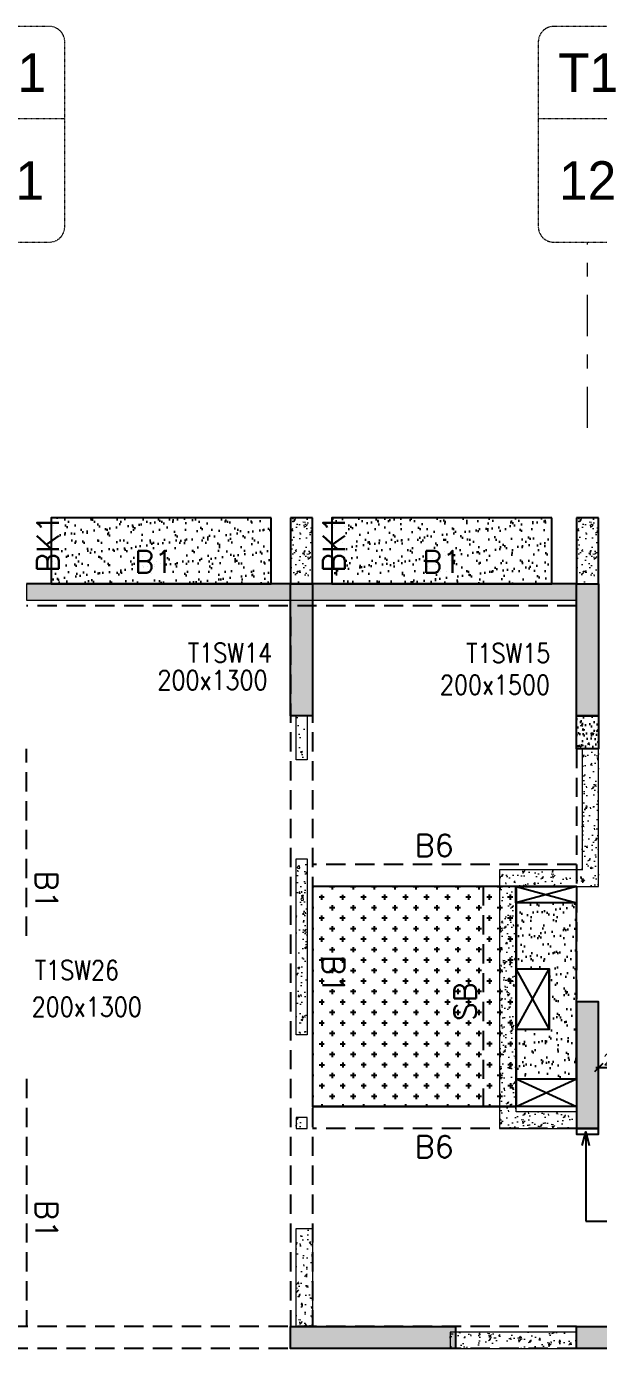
# Model space of a CAD drawing. Header units: millimetres. Extents: x 1078357 to 2594950, y -4969473 to -4636555.
# Drawn here: x 1261697 to 1266897, y -4659484 to -4647470 of the extents above; entities that cross this region are included whole.
import ezdxf
from ezdxf.enums import TextEntityAlignment as Align

# ---------------------------------------------------------------- set-up
doc = ezdxf.new("R2010")
doc.units = ezdxf.units.MM
doc.header["$PDMODE"] = 35
for name, pattern in [('CENTER', [2, 1.25, -0.25, 0.25, -0.25]), ('CONTINOUS', [0]), ('DGN STYLE 7', [8.34, 3.75, -1.67, 1.25, -1.67]), ('HIDDEN', [0.375, 0.25, -0.125]), ('New Retail block$0$CONTINOUS', [0])]:
    doc.linetypes.add(name, pattern=pattern)
doc.layers.get('0').update_dxf_attribs({"lineweight": 0})
doc.layers.get('Defpoints').update_dxf_attribs({"lineweight": 0})
for name, color, linetype, lineweight in [('A-_ANOTDIMA_D-', 6, 'Continuous', 13), ('A-_ANOTGRID_E-', 8, 'DGN STYLE 7', 13), ('COL. NO.', 30, 'Continuous', 25), ('COL. SIZE', 7, 'Continuous', 25), ('DIM', 9, 'Continuous', 25), ('GRID LINE', 8, 'Continuous', 0), ('HATCH', 8, 'Continuous', 30), ('RCC UPSTAND', 43, 'Continuous', 30), ('S-NON STR RCC WALL', 8, 'Continuous', 0)]:
    doc.layers.add(name, color=color, linetype=linetype, lineweight=lineweight)
for name, color, linetype in [('B-200x325', 201, 'HIDDEN'), ('B-200x650', 241, 'HIDDEN'), ('B-300xSLAB THK.', 151, 'Continuous'), ('BK1-200x650', 241, 'HIDDEN'), ('DROP SLAB', 8, 'Continuous'), ('NON STR. RCC WALL', 6, 'Continuous'), ('S-COLUMN_SHEAR WALL', 1, 'Continuous'), ('S-PROJECTION', 54, 'New Retail block$0$CONTINOUS'), ('SLAB FOLD', 8, 'Continuous'), ('UP TO 3FRS', 1, 'Continuous')]:
    doc.layers.add(name, color=color, linetype=linetype)
doc.styles.add('Roman', font='romans')
doc.styles.add('ROMANS', font='romans.shx', dxfattribs={"width": 0.85})
doc.styles.get("Standard").update_dxf_attribs({"font": 'Adani Regular.ttf', "height": 500})
doc.dimstyles.new('HARESH', dxfattribs={"dimtxt": 150, "dimasz": 75, "dimexe": 0, "dimexo": 0, "dimgap": 25, "dimtad": 1, "dimdec": 0, "dimdsep": 46, "dimtxsty": 'Roman', "dimblk": 'OBLIQUE', "dimcen": 225, "dimdle": 25, "dimclrd": 2, "dimclre": 2, "dimclrt": 7, "dimadec": 8, "dimazin": 1, "dimtfac": 1, "dimtdec": 0, "dimtmove": 0, "dimatfit": 0, "dimfxl": 1, "dimlwd": -1, "dimlwe": -1, "dimarcsym": 0})

# ---------------------------------------------------------------- blocks, each defined once
blk = doc.blocks.new('_Oblique')
at = {"color": 0, "linetype": 'ByBlock', "lineweight": -2}
blk.add_line((-0.5, -0.5), (0.5, 0.5), dxfattribs=at)
blk = doc.blocks.new('*D1269')
at = {"layer": 'Defpoints', "color": 0, "ltscale": 700, "transparency": 16777216}
for p in [(1266897, -4656932), (1266897, -4657334, 0), (1267571, -4657334, 0)]:
    blk.add_point(p, dxfattribs=at)
at = {"layer": 'DIM', "color": 2, "ltscale": 700, "transparency": 16777216}
for p, q in [((1267596, -4656932), (1266872, -4656932)), ((1266897, -4657334), (1266897, -4656932)), ((1267571, -4657334), (1267571, -4656932))]:
    blk.add_line(p, q, dxfattribs=at)
at = {"layer": 'DIM', "color": 2, "ltscale": 700, "transparency": 16777216, "xscale": 75, "yscale": 75, "zscale": 75, "rotation": 180}
blk.add_blockref('_Oblique', (1266897, -4656932), dxfattribs=at)
at = {"layer": 'DIM', "color": 2, "ltscale": 700, "transparency": 16777216, "xscale": 75, "yscale": 75, "zscale": 75}
blk.add_blockref('_Oblique', (1267571, -4656932), dxfattribs=at)
at = {"layer": 'DIM', "color": 7, "ltscale": 700, "transparency": 16777216, "insert": (1267234, -4656857), "char_height": 150, "attachment_point": 5, "style": 'Roman'}
blk.add_mtext('{\\H0.666667x;200x650}', dxfattribs=at)
blk = doc.blocks.new('G$CD63B60BD')
at = {"layer": 'COL. NO.', "linetype": 'Continuous', "style": 'ROMANS', "width": 0.85}
for s, p in [('T1SW14', (32968, 15184, -270)), ('T1SW15', (35497, 15181, -320)), ('T1SW26', (31577, 12301, -320))]:
    blk.add_text(s, height=175, dxfattribs=at).set_placement(p)
at = {"layer": 'COL. SIZE', "linetype": 'Continuous', "style": 'ROMANS', "width": 0.85}
for s, p in [('200x1300', (32691, 14937, -320)), ('200x1500', (35258, 14894, -320)), ('200x1300', (31548, 11967, -320))]:
    blk.add_text(s, height=175, dxfattribs=at).set_placement(p)
blk = doc.blocks.new('Tower grid nomenclature-ex')
at = {"layer": 'A-_ANOTGRID_E-'}
blk.add_lwpolyline([(-1250, -600), (1750, -600, 0.414214), (2000, -350), (2000, 750, 0.414214), (1750, 1000), (-1250, 1000, 0.414214), (-1500, 750), (-1500, -350, 0.414214)], format="xyb", close=True, dxfattribs=at)
blk.add_lwpolyline([(0, 1000), (0, -600)], dxfattribs=at)
at = {"layer": 'A-_ANOTGRID_E-', "flags": 8}
for p in [(-1235, 400), (1788, 400)]:
    blk.add_attdef('GRID', text='', height=625, dxfattribs=at).set_placement(p, align=Align.MIDDLE_CENTER)
blk = doc.blocks.new('T1')
at = {"layer": 'GRID LINE', "linetype": 'DGN STYLE 7', "ltscale": 100, "elevation": 0}
blk.add_lwpolyline([(76136, -31827), (76136, -30138)], dxfattribs=at)
at = {"layer": 'GRID LINE'}
ref = blk.add_blockref('Tower grid nomenclature-ex', (70824, -29018, 0), dxfattribs=dict(at, xscale=0.56, yscale=0.56, zscale=0.56, rotation=270))
ref.add_attrib('GRID', '11', dxfattribs={"layer": 'A-_ANOTGRID_E-', "height": 350}).set_placement((70936, -29578, 0), align=Align.MIDDLE_CENTER)
ref.add_attrib('GRID', 'T1', dxfattribs={"layer": 'A-_ANOTGRID_E-', "height": 350}).set_placement((70941, -28598, 0), align=Align.MIDDLE_CENTER)
ref = blk.add_blockref('Tower grid nomenclature-ex', (76024, -29018, 0), dxfattribs=dict(at, xscale=0.56, yscale=0.56, zscale=0.56, rotation=270))
ref.add_attrib('GRID', '12', dxfattribs={"layer": 'A-_ANOTGRID_E-', "height": 350}).set_placement((76136, -29578, 0), align=Align.MIDDLE_CENTER)
ref.add_attrib('GRID', 'T1', dxfattribs={"layer": 'A-_ANOTGRID_E-', "height": 350}).set_placement((76141, -28598, 0), align=Align.MIDDLE_CENTER)

msp = doc.modelspace()

# ---------------------------------------------------------------- hatches: boundary and pattern name
at = {"layer": 'DROP SLAB'}
h = msp.add_hatch(dxfattribs=at)
h.set_pattern_fill('CROSS', color=8, scale=15, angle=0.03079)
h.set_pattern_definition([(180.03079016, (-2034220.15, 9385172.05), (-95.1987999, -95.3011726), [47.625, -142.875]), (270.03079016, (-2034243.98, 9385195.85), (95.3011726, -95.1987999), [47.625, -142.875])])
h.paths.add_polyline_path([(1266146.5, -4655284.5), (1264296.6, -4655284.7), (1264296.6, -4657284.6), (1266146.5, -4657284.4)])
at = {"layer": 'HATCH'}
h = msp.add_hatch(dxfattribs=at)
h.set_pattern_fill('AR-SAND', color=8, scale=3, angle=179.97015)
h.set_pattern_definition([(37.4701541, (-1628286.65, 9335035.87), (-4.7236114, 146.8264517), [0, -115.824, 0, -129.54, 0, -123.825]), (7.4701541, (-1628286.65, 9335035.87), (134.9689868, 214.9772528), [0, -62.484, 0, -104.394, 0, -40.005]), (327.4701541, (-1628380.38, 9335035.92), (237.2979035, 0.3075449), [0, -38.1, 0, -137.16, 0, -179.07]), (317.4701541, (-1628380.38, 9335035.92), (229.1017424, 66.759465), [0, -19.05, 0, -89.916, 0, -102.87])])
h.paths.add_polyline_path([(1263921.9, -4651934.4), (1261921.9, -4651934.4), (1261921.9, -4652534.4), (1263921.9, -4652534.4)])
h = msp.add_hatch(dxfattribs=at)
h.set_pattern_fill('AR-SAND', color=8, scale=3, angle=179.97015)
h.set_pattern_definition([(37.4701541, (-1630836.65, 9335035.87), (-4.7236114, 146.8264517), [0, -115.824, 0, -129.54, 0, -123.825]), (7.4701541, (-1630836.65, 9335035.87), (134.9689868, 214.9772528), [0, -62.484, 0, -104.394, 0, -40.005]), (327.4701541, (-1630930.38, 9335035.92), (237.2979035, 0.3075449), [0, -38.1, 0, -137.16, 0, -179.07]), (317.4701541, (-1630930.38, 9335035.92), (229.1017424, 66.759465), [0, -19.05, 0, -89.916, 0, -102.87])])
h.paths.add_polyline_path([(1266471.9, -4651934.4), (1264471.9, -4651934.4), (1264471.9, -4652534.4), (1266471.9, -4652534.4)])
h = msp.add_hatch(dxfattribs=at)
h.set_pattern_fill('AR-SAND', color=8, scale=3, angle=179.97015)
h.set_pattern_definition([(37.47015413, (-4862561.12, 23387093.45), (-4.72361136, 146.8264517), [0, -115.824, 0, -129.54, 0, -123.825]), (7.4701541, (-4862561.12, 23387093.45), (134.9689868, 214.9772528), [0, -62.484, 0, -104.394, 0, -40.005]), (327.47015413, (-4862654.85, 23387093.5), (237.29790347, 0.3075449), [0, -38.1, 0, -137.16, 0, -179.07]), (317.4701541, (-4862654.85, 23387093.5), (229.1017424, 66.759465), [0, -19.05, 0, -89.916, 0, -102.87])])
h.paths.add_polyline_path([(1266695.8, -4655434.3), (1266145.8, -4655434.3), (1266145.8, -4656034.3), (1266445.8, -4656034.3), (1266445.8, -4656584.3), (1266145.8, -4656584.2), (1266145.8, -4657034.3), (1266695.8, -4657034.3)])
at = {"layer": 'RCC UPSTAND'}
h = msp.add_hatch(dxfattribs=at)
h.set_pattern_fill('AR-CONC', color=8, scale=20, angle=90)
h.set_pattern_definition([(140, (-1941303.44, -7192478.82), (12.550427, 143.4520365), [15, -165]), (85, (-1941303.44, -7192478.82), (-150.438427, -27.7502667), [12, -132]), (190.4514445, (-1941302.39, -7192466.86), (-137.887998, 115.7017693), [12.7480384, -140.2284224]), (136.1842, (-1941343.44, -7192478.82), (33.103856, 213.448266), [22.5, -247.5]), (186.6356355, (-1941340.68, -7192461.03), (-194.82372, 186.932389), [19.122068, -210.342752]), (81.184164, (-1941343.44, -7192478.82), (-194.82372, 186.932389), [18, -198]), (111, (-1941333.44, -7192458.82), (80.523778, 119.3814104), [15, -165]), (56, (-1941333.44, -7192458.82), (-145.030009, 48.6630664), [12, -132]), (161.4514447, (-1941326.73, -7192448.87), (-64.5062306, 168.0444753), [12.748038, -140.2284224]), (127.5, (-1941303.44, -7192478.816), (-66.57877077, 2.43197106), [0, -130.4, 0, -134, 0, -132.5]), (97.5, (-1941303.44, -7192478.816), (-78.8823424, 52.6139075), [0, -76.4, 0, -127.4, 0, -50.5]), (57.5, (-1941303.44, -7192523.416), (4.51097435, 106.7644872), [0, -50, 0, -156, 0, -207]), (47.5, (-1941303.44, -7192543.42), (-20.0209965, 116.6372339), [0, -65, 0, -103.6, 0, -147])])
h.paths.add_polyline_path([(1266896.6, -4653734.3), (1266896.6, -4654034.3), (1266696.7, -4654034.3), (1266696.7, -4653734.3)])
at = {"layer": 'S-COLUMN_SHEAR WALL', "lineweight": 25}
h = msp.add_hatch(color=1, dxfattribs=at)
h.dxf.hatch_style = 1
h.paths.add_polyline_path([(1264096.7, -4653734.4), (1264296.7, -4653734.4), (1264296.7, -4652534.4), (1264096.7, -4652534.4)])
at = {"layer": 'S-COLUMN_SHEAR WALL', "lineweight": 25, "extrusion": (-1.00316e-06, 2.11765e-11, 1)}
h = msp.add_hatch(color=1, dxfattribs=at)
h.dxf.hatch_style = 1
h.paths.add_polyline_path([(1266696.7, -4652534.4), (1266896.7, -4652534.4), (1266896.7, -4653734.4), (1266696.7, -4653734.4)])
h = msp.add_hatch(color=1, dxfattribs=at)
h.dxf.hatch_style = 1
h.paths.add_polyline_path([(1266696.7, -4657484.4), (1266896.7, -4657484.4), (1266896.7, -4656334.4), (1266696.7, -4656334.4)])
at = {"layer": 'S-COLUMN_SHEAR WALL', "lineweight": 25}
h = msp.add_hatch(color=1, dxfattribs=at)
h.dxf.hatch_style = 1
h.paths.add_polyline_path([(1264096.7, -4659284.4), (1265596.7, -4659284.4), (1265596.7, -4659484.4), (1264096.7, -4659484.4)])
at = {"layer": 'S-NON STR RCC WALL'}
h = msp.add_hatch(dxfattribs=at)
h.set_pattern_fill('AR-CONC', color=256, angle=180)
h.set_pattern_definition([(50, (-7269748.18, 32903153.84), (182.184669, -15.93908554), [19.05, -209.55]), (355, (-7269748.18, 32903153.84), (-35.2434214, 191.0568452), [15.24, -167.6405842]), (100.4514447, (-7269733, 32903152.51), (146.9412471, 175.1177519), [16.1900088, -178.0902446]), (46.1842, (-7269748.18, 32903204.64), (271.0790409, -42.0423279), [28.575, -314.325]), (96.6355576, (-7269725.59, 32903201.14), (237.404134, 247.4261246), [24.2850231, -267.1356082]), (351.1841512, (-7269748.18, 32903204.64), (237.404134, 247.4261246), [22.859967, -251.459732]), (21, (-7269722.78, 32903191.94), (151.61439127, -102.2651982), [19.05, -209.55]), (326, (-7269722.78, 32903191.94), (61.80202835, 184.1879661), [15.24, -167.64]), (71.451445, (-7269710.14, 32903183.42), (213.4164193, 81.9227689), [16.1900088, -178.0899376]), (37.5, (-7269748.175, 32903153.84), (3.08860325, 84.55503887), [0, -165.608, 0, -170.18, 0, -168.275]), (7.5, (-7269748.175, 32903153.84), (66.8196625, 100.18057482), [0, -97.028, 0, -161.798, 0, -64.135]), (327.5, (-7269804.82, 32903153.84), (135.59059517, -5.72874399), [0, -63.5, 0, -198.12, 0, -262.89]), (317.5, (-7269830.22, 32903153.84), (148.1291814, 25.42649103), [0, -82.55, 0, -131.572, 0, -186.69])])
h.paths.add_polyline_path([(1264296.6, -4652534.4), (1264296.6, -4651934.4), (1264096.6, -4651934.4), (1264096.6, -4652534.4), (1264296.6, -4652534.4)], is_closed=False)
h = msp.add_hatch(dxfattribs=at)
h.set_pattern_fill('AR-CONC', color=256, angle=180)
h.set_pattern_definition([(50, (-7267148.18, 32903153.84), (182.184669, -15.93908554), [19.05, -209.55]), (355, (-7267148.18, 32903153.84), (-35.2434214, 191.0568452), [15.24, -167.6405842]), (100.4514447, (-7267133, 32903152.51), (146.9412471, 175.1177519), [16.1900088, -178.0902446]), (46.1842, (-7267148.18, 32903204.64), (271.0790409, -42.0423279), [28.575, -314.325]), (96.6355576, (-7267125.59, 32903201.14), (237.404134, 247.4261246), [24.2850231, -267.1356082]), (351.1841512, (-7267148.18, 32903204.64), (237.404134, 247.4261246), [22.859967, -251.459732]), (21, (-7267122.78, 32903191.94), (151.61439127, -102.2651982), [19.05, -209.55]), (326, (-7267122.78, 32903191.94), (61.80202835, 184.1879661), [15.24, -167.64]), (71.451445, (-7267110.14, 32903183.42), (213.4164193, 81.9227689), [16.1900088, -178.0899376]), (37.5, (-7267148.175, 32903153.84), (3.08860325, 84.55503887), [0, -165.608, 0, -170.18, 0, -168.275]), (7.5, (-7267148.175, 32903153.84), (66.8196625, 100.18057482), [0, -97.028, 0, -161.798, 0, -64.135]), (327.5, (-7267204.82, 32903153.84), (135.59059517, -5.72874399), [0, -63.5, 0, -198.12, 0, -262.89]), (317.5, (-7267230.22, 32903153.84), (148.1291814, 25.42649103), [0, -82.55, 0, -131.572, 0, -186.69])])
h.paths.add_polyline_path([(1266896.6, -4652534.4), (1266896.6, -4651934.4), (1266696.6, -4651934.4), (1266696.6, -4652534.4), (1266896.6, -4652534.4)], is_closed=False)
h = msp.add_hatch(dxfattribs=at)
h.set_pattern_fill('AR-CONC', color=256)
h.set_pattern_definition([(50, (-6206423.53, 28167883.97), (182.184669, -15.93908554), [19.05, -209.55]), (355, (-6206423.53, 28167883.97), (-35.2434214, 191.0568452), [15.24, -167.6405842]), (100.4514447, (-6206408.35, 28167882.64), (146.9412471, 175.1177519), [16.1900088, -178.0902446]), (46.1842, (-6206423.53, 28167934.77), (271.0790409, -42.042328), [28.575, -314.325]), (96.6355576, (-6206400.94, 28167931.27), (237.404134, 247.4261246), [24.2850231, -267.1356082]), (351.1841512, (-6206423.53, 28167934.77), (237.404134, 247.4261246), [22.859967, -251.459732]), (21, (-6206398.13, 28167922.07), (151.6143913, -102.2651982), [19.05, -209.55]), (326, (-6206398.13, 28167922.07), (61.8020283, 184.1879661), [15.24, -167.64]), (71.451445, (-6206385.5, 28167913.55), (213.4164193, 81.9227689), [16.1900088, -178.0899376]), (37.5, (-6206423.53, 28167883.97), (3.08860325, 84.55503887), [0, -165.608, 0, -170.18, 0, -168.275]), (7.5, (-6206423.53, 28167883.97), (66.8196625, 100.18057482), [0, -97.028, 0, -161.798, 0, -64.135]), (327.5, (-6206480.174, 28167883.97), (135.59059517, -5.72874399), [0, -63.5, 0, -198.12, 0, -262.89]), (317.5, (-6206505.57, 28167883.97), (148.1291814, 25.42649103), [0, -82.55, 0, -131.572, 0, -186.69])])
h.paths.add_polyline_path([(1266694, -4652534.4), (1261696.9, -4652534.4), (1261696.9, -4652684.4), (1266694, -4652684.4)])
h = msp.add_hatch(dxfattribs=at)
h.set_pattern_fill('AR-CONC', color=256, angle=180)
h.set_pattern_definition([(50, (1264209.92, -4520415.37), (182.18467, -15.93909), [19.05, -209.55]), (355, (1264209.92, -4520415.37), (-35.24342, 191.05685), [15.24, -167.64058]), (100.45144, (1264225.1, -4520416.7), (146.94125, 175.11775), [16.19, -178.09024]), (46.1842, (1264209.92, -4520364.57), (271.07904, -42.04233), [28.575, -314.325]), (96.63556, (1264232.5, -4520368.08), (237.40413, 247.4261), [24.285, -267.1356]), (351.18415, (1264209.92, -4520364.57), (237.40413, 247.4261), [22.85997, -251.45973]), (21, (1264235.32, -4520377.27), (151.61439, -102.2652), [19.05, -209.55]), (326, (1264235.32, -4520377.27), (61.80203, 184.18797), [15.24, -167.64]), (71.45144, (1264247.95, -4520385.8), (213.41642, 81.92277), [16.19, -178.08994]), (37.5, (1264209.92, -4520415.374), (3.088603, 84.55504), [0, -165.608, 0, -170.18, 0, -168.275]), (7.5, (1264209.92, -4520415.37), (66.81966, 100.180575), [0, -97.028, 0, -161.798, 0, -64.135]), (327.5, (1264153.28, -4520415.374), (135.590595, -5.728744), [0, -63.5, 0, -198.12, 0, -262.89]), (317.5, (1264127.88, -4520415.37), (148.12918, 25.42649), [0, -82.55, 0, -131.572, 0, -186.69])])
h.paths.add_polyline_path([(1264146.9, -4653734.4), (1264246.9, -4653734.4), (1264246.9, -4654134.4), (1264146.9, -4654134.4)])
h = msp.add_hatch(dxfattribs=at)
h.set_pattern_fill('AR-CONC', color=256)
h.set_pattern_definition([(50, (-5109198.82, 23483864.79), (182.184669, -15.93908554), [19.05, -209.55]), (355, (-5109198.82, 23483864.79), (-35.2434214, 191.0568452), [15.24, -167.6405842]), (100.4514447, (-5109183.63, 23483863.46), (146.9412471, 175.1177519), [16.1900088, -178.0902446]), (46.1842, (-5109198.82, 23483915.59), (271.0790409, -42.042328), [28.575, -314.325]), (96.6355576, (-5109176.23, 23483912.08), (237.404134, 247.4261246), [24.2850231, -267.1356082]), (351.1841512, (-5109198.82, 23483915.6), (237.404134, 247.4261246), [22.859967, -251.459732]), (21, (-5109173.42, 23483902.89), (151.6143913, -102.2651982), [19.05, -209.55]), (326, (-5109173.42, 23483902.89), (61.8020283, 184.1879661), [15.24, -167.64]), (71.451445, (-5109160.78, 23483894.36), (213.4164193, 81.9227689), [16.1900088, -178.0899376]), (37.5, (-5109198.816, 23483864.786), (3.08860325, 84.55503887), [0, -165.608, 0, -170.18, 0, -168.275]), (7.5, (-5109198.82, 23483864.79), (66.8196625, 100.18057482), [0, -97.028, 0, -161.798, 0, -64.135]), (327.5, (-5109255.46, 23483864.786), (135.59059517, -5.728744), [0, -63.5, 0, -198.12, 0, -262.89]), (317.5, (-5109280.86, 23483864.79), (148.1291814, 25.42649103), [0, -82.55, 0, -131.572, 0, -186.69])])
h.paths.add_polyline_path([(1265996.9, -4655134.4), (1265996.9, -4657484.4), (1266696.9, -4657484.4), (1266696.9, -4657334.4), (1266146.9, -4657334.4), (1266146.9, -4655284.4), (1266896.9, -4655284.4), (1266896.9, -4654034.3), (1266746.9, -4654034.3), (1266746.9, -4655134.4)])
h = msp.add_hatch(dxfattribs=at)
h.set_pattern_fill('AR-CONC', color=256, angle=180)
h.set_pattern_definition([(50, (2361434.64, -9204434.56), (182.184669, -15.9390855), [19.05, -209.55]), (355, (2361434.64, -9204434.56), (-35.2434214, 191.056845), [15.24, -167.640584]), (100.4514447, (2361449.82, -9204435.89), (146.941247, 175.117752), [16.190009, -178.0902446]), (46.1842, (2361434.64, -9204383.76), (271.079041, -42.042328), [28.575, -314.325]), (96.6355576, (2361457.23, -9204387.26), (237.404134, 247.426125), [24.285023, -267.135608]), (351.184151, (2361434.64, -9204383.76), (237.404134, 247.426125), [22.859967, -251.459732]), (21, (2361460.04, -9204396.46), (151.6143913, -102.265198), [19.05, -209.55]), (326, (2361460.04, -9204396.46), (61.802028, 184.187966), [15.24, -167.64]), (71.451445, (2361472.67, -9204404.98), (213.416419, 81.922769), [16.190009, -178.0899376]), (37.5, (2361434.636, -9204434.56), (3.08860325, 84.5550389), [0, -165.608, 0, -170.18, 0, -168.275]), (7.5, (2361434.64, -9204434.56), (66.8196625, 100.1805748), [0, -97.028, 0, -161.798, 0, -64.135]), (327.5, (2361377.994, -9204434.56), (135.5905952, -5.728744), [0, -63.5, 0, -198.12, 0, -262.89]), (317.5, (2361352.59, -9204434.56), (148.1291814, 25.426491), [0, -82.55, 0, -131.572, 0, -186.69])])
h.paths.add_polyline_path([(1264146.9, -4655034.4), (1264246.9, -4655034.4), (1264246.9, -4656634.4), (1264146.9, -4656634.4)])
h = msp.add_hatch(dxfattribs=at)
h.set_pattern_fill('AR-CONC', color=256, angle=180)
h.set_pattern_definition([(50, (2361421.42, -9205799.23), (182.184669, -15.9390855), [19.05, -209.55]), (355, (2361421.42, -9205799.23), (-35.2434214, 191.056845), [15.24, -167.640584]), (100.4514447, (2361436.6, -9205800.55), (146.941247, 175.117752), [16.190009, -178.0902446]), (46.1842, (2361421.42, -9205748.43), (271.079041, -42.042328), [28.575, -314.325]), (96.6355576, (2361444, -9205751.93), (237.404134, 247.426125), [24.285023, -267.135608]), (351.184151, (2361421.42, -9205748.43), (237.404134, 247.426125), [22.859967, -251.459732]), (21, (2361446.82, -9205761.13), (151.6143913, -102.265198), [19.05, -209.55]), (326, (2361446.82, -9205761.13), (61.802028, 184.187966), [15.24, -167.64]), (71.451445, (2361459.46, -9205769.65), (213.416419, 81.922769), [16.190009, -178.0899376]), (37.5, (2361421.42, -9205799.226), (3.08860325, 84.5550389), [0, -165.608, 0, -170.18, 0, -168.275]), (7.5, (2361421.42, -9205799.23), (66.8196625, 100.1805748), [0, -97.028, 0, -161.798, 0, -64.135]), (327.5, (2361364.78, -9205799.226), (135.5905952, -5.728744), [0, -63.5, 0, -198.12, 0, -262.89]), (317.5, (2361339.38, -9205799.23), (148.1291814, 25.426491), [0, -82.55, 0, -131.572, 0, -186.69])])
h.paths.add_polyline_path([(1264146.9, -4657484.4), (1264246.9, -4657484.4), (1264246.9, -4657384.4), (1264146.9, -4657384.4)])
h = msp.add_hatch(dxfattribs=at)
h.set_pattern_fill('AR-CONC', color=256, angle=180)
h.set_pattern_definition([(50, (-6187388.28, 28167883.97), (182.184669, -15.93908554), [19.05, -209.55]), (355, (-6187388.28, 28167883.97), (-35.2434214, 191.0568452), [15.24, -167.6405842]), (100.4514447, (-6187373.1, 28167882.64), (146.9412471, 175.1177519), [16.1900088, -178.0902446]), (46.1842, (-6187388.28, 28167934.77), (271.0790409, -42.042328), [28.575, -314.325]), (96.6355576, (-6187365.7, 28167931.26), (237.404134, 247.4261246), [24.2850231, -267.1356082]), (351.1841512, (-6187388.28, 28167934.77), (237.404134, 247.4261246), [22.859967, -251.459732]), (21, (-6187362.88, 28167922.07), (151.6143913, -102.2651982), [19.05, -209.55]), (326, (-6187362.88, 28167922.07), (61.8020283, 184.1879661), [15.24, -167.64]), (71.451445, (-6187350.24, 28167913.54), (213.4164193, 81.9227689), [16.1900088, -178.0899376]), (37.5, (-6187388.28, 28167883.966), (3.08860325, 84.55503887), [0, -165.608, 0, -170.18, 0, -168.275]), (7.5, (-6187388.28, 28167883.97), (66.8196625, 100.18057482), [0, -97.028, 0, -161.798, 0, -64.135]), (327.5, (-6187444.92, 28167883.966), (135.59059517, -5.72874399), [0, -63.5, 0, -198.12, 0, -262.89]), (317.5, (-6187470.32, 28167883.97), (148.1291814, 25.42649103), [0, -82.55, 0, -131.572, 0, -186.69])])
h.paths.add_polyline_path([(1264146.9, -4658394.4), (1264296.9, -4658394.4), (1264296.9, -4659284.3), (1264146.9, -4659284.3)])
h = msp.add_hatch(dxfattribs=at)
h.set_pattern_fill('AR-CONC', color=256)
h.set_pattern_definition([(50, (-5109198.82, 23483864.79), (182.184669, -15.93908554), [19.05, -209.55]), (355, (-5109198.82, 23483864.79), (-35.2434214, 191.0568452), [15.24, -167.6405842]), (100.4514447, (-5109183.63, 23483863.46), (146.9412471, 175.1177519), [16.1900088, -178.0902446]), (46.1842, (-5109198.82, 23483915.59), (271.0790409, -42.042328), [28.575, -314.325]), (96.6355576, (-5109176.23, 23483912.08), (237.404134, 247.4261246), [24.2850231, -267.1356082]), (351.1841512, (-5109198.82, 23483915.6), (237.404134, 247.4261246), [22.859967, -251.459732]), (21, (-5109173.42, 23483902.89), (151.6143913, -102.2651982), [19.05, -209.55]), (326, (-5109173.42, 23483902.89), (61.8020283, 184.1879661), [15.24, -167.64]), (71.451445, (-5109160.78, 23483894.36), (213.4164193, 81.9227689), [16.1900088, -178.0899376]), (37.5, (-5109198.816, 23483864.786), (3.08860325, 84.55503887), [0, -165.608, 0, -170.18, 0, -168.275]), (7.5, (-5109198.82, 23483864.79), (66.8196625, 100.18057482), [0, -97.028, 0, -161.798, 0, -64.135]), (327.5, (-5109255.46, 23483864.786), (135.59059517, -5.728744), [0, -63.5, 0, -198.12, 0, -262.89]), (317.5, (-5109280.86, 23483864.79), (148.1291814, 25.42649103), [0, -82.55, 0, -131.572, 0, -186.69])])
h.paths.add_polyline_path([(1266696.9, -4659334.4), (1265546.9, -4659334.4), (1265546.9, -4659484.4), (1266696.9, -4659484.4)])
at = {"layer": 'UP TO 3FRS', "lineweight": 25}
h = msp.add_hatch(color=4, dxfattribs=at)
h.dxf.hatch_style = 1
h.paths.add_polyline_path([(1266696.7, -4659284.4), (1269546.7, -4659284.4), (1269546.7, -4659484.4), (1266696.7, -4659484.4)])

# ---------------------------------------------------------------- linework, layer by layer
at = {"layer": 'B-200x325', "ltscale": 700}
for p, q in [((1266696.6, -4655084.8, 0), (1264296.6, -4655084.7, 0)), ((1266696.4, -4657484.5, 0), (1264296.6, -4657484.5, 0))]:
    msp.add_line(p, q, dxfattribs=at)
at = {"layer": 'B-200x325', "linetype": 'Continuous', "ltscale": 700}
for p, q in [((1266696.6, -4655284.8, 0), (1264296.6, -4655284.7, 0)), ((1266696.4, -4657284.5, 0), (1264296.6, -4657284.5, 0))]:
    msp.add_line(p, q, dxfattribs=at)
at = {"layer": 'B-200x650', "linetype": 'CONTINOUS', "ltscale": 700}
for p, q in [((1264296.6, -4651934.4, 0), (1264096.6, -4651934.4, 0)), ((1264096.6, -4651934.4, 0), (1264096.6, -4652534.4, 0)), ((1264296.6, -4652534.4, 0), (1264296.6, -4651934.4, 0)), ((1266896.6, -4651934.3, 0), (1266696.6, -4651934.3, 0)), ((1266696.6, -4651934.3, 0), (1266696.6, -4652534.3, 0)), ((1266896.6, -4652534.3, 0), (1266896.6, -4651934.3, 0)), ((1266696.9, -4652534.4, 0), (1261696.9, -4652534.4, 0))]:
    msp.add_line(p, q, dxfattribs=at)
at = {"layer": 'B-200x650', "linetype": 'HIDDEN', "ltscale": 700}
for p, q in [((1266696.9, -4652734.4, 0), (1261696.9, -4652734.4, 0)), ((1264096.9, -4652834.4, 0), (1264096.9, -4659284.3, 0)), ((1264296.9, -4652834.4, 0), (1264296.9, -4659284.3, 0)), ((1261696.9, -4655734.3, 0), (1261696.9, -4654034.3, 0)), ((1266696.9, -4654034.3, 0), (1266696.9, -4656534.4, 0)), ((1261696.9, -4657034.4, 0), (1261696.9, -4659284.3, 0)), ((1266696.9, -4659284.3, 0), (1255840.3, -4659284.3, 0)), ((1266696.9, -4659484.3, 0), (1255840.3, -4659484.3, 0))]:
    msp.add_line(p, q, dxfattribs=at)
at = {"layer": 'B-300xSLAB THK.', "linetype": 'HIDDEN', "ltscale": 700}
msp.add_line((1265846.6, -4655284.4, 0), (1265846.6, -4657284.2, 0), dxfattribs=at)
at = {"layer": 'B-300xSLAB THK.', "linetype": 'ByBlock', "ltscale": 700}
msp.add_line((1266146.6, -4655284.4, 0), (1266146.6, -4657284.2, 0), dxfattribs=at)
at = {"layer": 'BK1-200x650', "linetype": 'Continuous', "ltscale": 700, "elevation": 0}
msp.add_lwpolyline([(1266896.9, -4657484.4), (1266696.9, -4657484.4), (1266696.9, -4657534.6), (1266896.9, -4657534.6)], close=True, dxfattribs=at)
at = {"layer": 'DROP SLAB', "color": 3, "linetype": 'CONTINOUS', "ltscale": 500}
for p, q in [((1266696.1, -4655284.4, 0), (1266146.1, -4655434.4, 0)), ((1266147, -4655284.6, 0), (1266696.1, -4655434.4, 0)), ((1266146.4, -4656034.3, 0), (1266446.5, -4656584.3, 0)), ((1266146.4, -4656584.3, 0), (1266446.5, -4656034.3, 0)), ((1266146.6, -4657034.4, 0), (1266696.4, -4657284.4, 0)), ((1266146.6, -4657284.4, 0), (1266696.6, -4657034.4, 0))]:
    msp.add_line(p, q, dxfattribs=at)
at = {"layer": 'DROP SLAB', "color": 3, "linetype": 'CONTINOUS', "ltscale": 500, "elevation": 0}
for points in [[(1266146.5, -4655284.5), (1264296.6, -4655284.7), (1264296.6, -4657284.6), (1266146.5, -4657284.4)], [(1266146.1, -4655284.6), (1266696.1, -4655284.6), (1266696.1, -4655434.4), (1266146.1, -4655434.4)], [(1266146.5, -4656034.3), (1266446.5, -4656034.3), (1266446.5, -4656584.3), (1266146.5, -4656584.3)], [(1266146.6, -4657034.4), (1266696.4, -4657034.4), (1266696.4, -4657284.4), (1266146.6, -4657284.4)]]:
    msp.add_lwpolyline(points, close=True, dxfattribs=at)
at = {"layer": 'NON STR. RCC WALL', "elevation": 0}
msp.add_lwpolyline([(1266896.6, -4653734.3), (1266896.6, -4654034.3), (1266696.7, -4654034.3), (1266696.7, -4653734.3)], close=True, dxfattribs=at)
at = {"layer": 'S-COLUMN_SHEAR WALL', "color": 1, "lineweight": 25, "elevation": 0}
for points in [[(1264096.7, -4652534.4), (1264296.7, -4652534.4), (1264296.7, -4653734.5), (1264096.7, -4653734.5)], [(1264096.7, -4659284.4), (1265596.7, -4659284.4), (1265596.7, -4659484.4), (1264096.7, -4659484.4)]]:
    msp.add_lwpolyline(points, close=True, dxfattribs=at)
at = {"layer": 'S-COLUMN_SHEAR WALL', "color": 1, "lineweight": 25, "extrusion": (-1.00316e-06, 2.11765e-11, 1), "elevation": -1.3}
for points in [[(1266696.7, -4652534.4), (1266896.7, -4652534.4), (1266896.7, -4653734.3), (1266696.7, -4653734.3)], [(1266696.7, -4657484.4), (1266896.7, -4657484.4), (1266896.7, -4656334.4), (1266696.7, -4656334.4)]]:
    msp.add_lwpolyline(points, close=True, dxfattribs=at)
at = {"layer": 'S-NON STR RCC WALL', "elevation": 0}
for points in [[(1266694, -4652534.4), (1261696.9, -4652534.4), (1261696.9, -4652684.4), (1266694, -4652684.4)], [(1264146.9, -4653734.4), (1264246.9, -4653734.4), (1264246.9, -4654134.4), (1264146.9, -4654134.4)], [(1265996.9, -4655134.4), (1265996.9, -4657484.4), (1266696.9, -4657484.4), (1266696.9, -4657334.4), (1266146.9, -4657334.4), (1266146.9, -4655284.4), (1266896.9, -4655284.4), (1266896.9, -4654034.3), (1266746.9, -4654034.3), (1266746.9, -4655134.4)]]:
    msp.add_lwpolyline(points, close=True, dxfattribs=at)
at = {"layer": 'S-NON STR RCC WALL', "ltscale": 700, "elevation": 0}
for points in [[(1264146.9, -4655034.4), (1264246.9, -4655034.4), (1264246.9, -4656634.4), (1264146.9, -4656634.4)], [(1264146.9, -4657484.4), (1264246.9, -4657484.4), (1264246.9, -4657384.4), (1264146.9, -4657384.4)], [(1264146.9, -4658394.4), (1264296.9, -4658394.4), (1264296.9, -4659284.3), (1264146.9, -4659284.3)], [(1266696.9, -4659334.4), (1265546.9, -4659334.4), (1265546.9, -4659484.4), (1266696.9, -4659484.4)]]:
    msp.add_lwpolyline(points, close=True, dxfattribs=at)
at = {"layer": 'S-PROJECTION', "elevation": 0}
for points in [[(1263921.9, -4651934.4), (1261921.9, -4651934.4), (1261921.9, -4652534.4), (1263921.9, -4652534.4)], [(1266471.9, -4651934.4), (1264471.9, -4651934.4), (1264471.9, -4652534.4), (1266471.9, -4652534.4)]]:
    msp.add_lwpolyline(points, close=True, dxfattribs=at)
at = {"layer": 'SLAB FOLD', "color": 8, "ltscale": 1000, "elevation": 0}
msp.add_lwpolyline([(1266695.8, -4655434.3), (1266145.8, -4655434.3), (1266145.8, -4656034.3), (1266445.8, -4656034.3), (1266445.8, -4656584.3), (1266145.8, -4656584.2), (1266145.8, -4657034.3), (1266695.8, -4657034.3), (1266695.8, -4655434.3)], dxfattribs=at)
at = {"layer": 'UP TO 3FRS', "color": 4, "lineweight": 25, "elevation": 0}
msp.add_lwpolyline([(1266696.7, -4659284.4), (1269546.7, -4659284.4), (1269546.7, -4659484.4), (1266696.7, -4659484.4)], close=True, dxfattribs=at)

# ---------------------------------------------------------------- block references
at = {"layer": 'A-_ANOTDIMA_D-', "color": 2, "linetype": 'CENTER', "ltscale": 700}
msp.add_blockref('T1', (1190661.1, -4619291.7, 0), dxfattribs=at)
at = {"layer": 'A-_ANOTDIMA_D-', "color": 2, "ltscale": 700}
msp.add_blockref('G$CD63B60BD', (1230196.7, -4668434.4, 0), dxfattribs=at)

# ---------------------------------------------------------------- texts
at = {"layer": 'B-200x325', "linetype": 'Continuous', "ltscale": 700, "style": 'ROMANS'}
for p in [(1265227, -4655012.6, -2.7), (1265227, -4657749.8, -2.7)]:
    msp.add_text('B6', height=200, rotation=0.00055, dxfattribs=at).set_placement(p)
at = {"layer": 'B-200x650', "linetype": 'CONTINOUS', "ltscale": 700, "style": 'ROMANS'}
for p in [(1261992.2, -4652434, 50), (1264592.2, -4652434, 50)]:
    msp.add_text('BK1', height=200, rotation=90, dxfattribs=at).set_placement(p)
at = {"layer": 'B-200x650', "linetype": 'HIDDEN', "ltscale": 500, "style": 'ROMANS'}
for rotation, p in [(359.99906, (1262678.6, -4652434, -2.7)), (359.99906, (1265295.9, -4652434, -2.7)), (269.99906, (1261780.1, -4655142, -2.7)), (269.99906, (1264387.3, -4655909.3, -2.7)), (269.99906, (1261780.1, -4658136.3, -2.7))]:
    msp.add_text('B1', height=200, rotation=rotation, dxfattribs=at).set_placement(p)
at = {"layer": 'B-300xSLAB THK.', "linetype": 'Continuous', "ltscale": 700, "style": 'ROMANS'}
msp.add_text('SB', height=200, rotation=90.00094, dxfattribs=at).set_placement((1265785.2, -4656509, -2.7))

# ---------------------------------------------------------------- dimensions: what is measured, and where the dimension line sits
at = {"layer": 'DIM', "ltscale": 700}
dim = msp.add_linear_dim(base=(1266896.6, -4656931.8, 0), p1=(1267571.3, -4657333.8, 0), p2=(1266896.6, -4657333.8, 0), text='{\\H0.666667x;200x650}', dimstyle='HARESH', override={"dimtxsty": 'Roman', "dimtmove": 1}, dxfattribs=at)
dim.commit()
dim.dimension.update_dxf_attribs({"geometry": '*D1269', "text_midpoint": (1267233.9, -4656856.8, 0)})

# ---------------------------------------------------------------- leaders
at = {"layer": 'BK1-200x650', "linetype": 'Continuous', "ltscale": 700}
msp.add_leader([(1266780.4, -4657514.7, 0), (1266780.4, -4658326.1, 0), (1267039.3, -4658326.1, 0)], dimstyle='HARESH', override={"dimasz": 125, "dimgap": 25, "dimtad": 0, "dimldrblk": 'Open30'}, dxfattribs=at)

doc.saveas('drawing.dxf')
